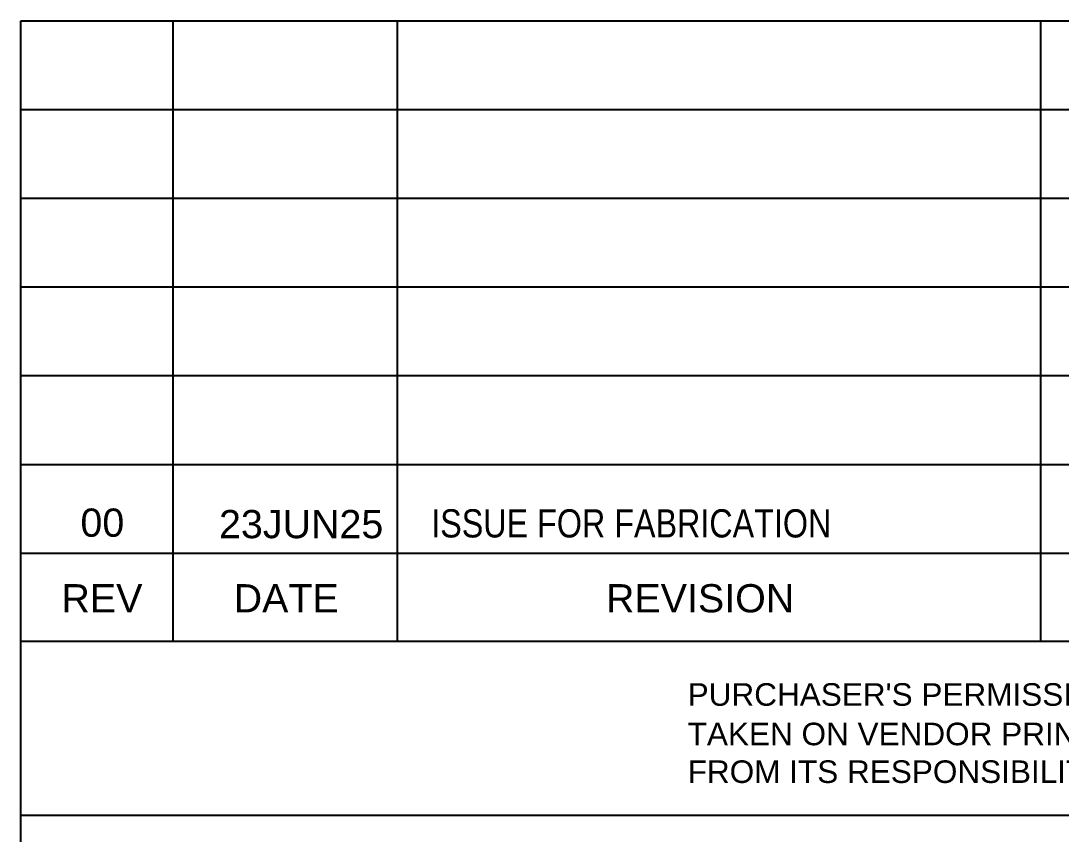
# Model space of a CAD drawing. Header units: millimetres. Extents: x -170 to 250, y -82 to 215.
# Drawn here: x 167.08 to 209.34, y 62.56 to 95.61 of the extents above; entities that cross this region are included whole.
import ezdxf

# ---------------------------------------------------------------- set-up
doc = ezdxf.new("R2010")
doc.units = ezdxf.units.MM
doc.styles.add('Arial', font='ARIAL.TTF', dxfattribs={"height": 0.2})
doc.styles.add('Arial Narrow', font='ARIALN.TTF', dxfattribs={"height": 0.2})

# ---------------------------------------------------------------- blocks, each defined once
blk = doc.blocks.new('Unknown-234524981-42925')
at = {"color": 7, "linetype": 'Continuous'}
for p, q in [((167.076, -67.427), (167.076, 95.612)), ((167.076, 95.612), (234.946, 95.612)), ((173.262, 70.381), (173.262, 95.612)), ((182.373, 70.381), (182.373, 95.612)), ((208.513, 70.381), (208.513, 95.612)), ((167.076, 92.008), (234.946, 92.008)), ((167.076, 88.404), (234.946, 88.404)), ((167.076, 84.799), (234.946, 84.799)), ((167.076, 81.194), (234.946, 81.194)), ((167.076, 77.589), (234.946, 77.589)), ((167.076, 73.985), (234.946, 73.985)), ((167.076, 70.401), (234.925, 70.401)), ((167.076, 63.332), (234.946, 63.332))]:
    blk.add_line(p, q, dxfattribs=at)
at = {"color": 7, "linetype": 'Continuous', "style": 'Arial'}
for s, height, p in [('REV', 1.1461, (168.726, 71.575)), ('DATE', 1.1461, (175.723, 71.575)), ('REVISION', 1.1461, (190.848, 71.575)), ("PURCHASER'S PERMISSION TO PROCEED OR REVIEW", 0.91687, (194.167, 67.78)), ('TAKEN ON VENDOR PRINTS SHALL NOT RELIEVE VENDOR', 0.91687, (194.167, 66.176)), ('FROM ITS RESPONSIBILITIES UNDER PURCHASE ORDER.', 0.91687, (194.167, 64.644))]:
    blk.add_text(s, height=height, dxfattribs=at).set_placement(p)
blk = doc.blocks.new('Unknown-234524981-42928')
at = {"color": 6}
for s, height, style, p in [('00', 1.1461, 'Arial', (169.499, 74.648)), ('23JUN25', 1.1461, 'Arial', (175.128, 74.589)), ('ISSUE FOR FABRICATION', 1.14531, 'Arial Narrow', (183.75, 74.619))]:
    blk.add_text(s, height=height, dxfattribs=dict(at, style=style)).set_placement(p)

msp = doc.modelspace()

# ---------------------------------------------------------------- block references
for name in ['Unknown-234524981-42925', 'Unknown-234524981-42928']:
    msp.add_blockref(name, (0, 0))

doc.saveas('drawing.dxf')
